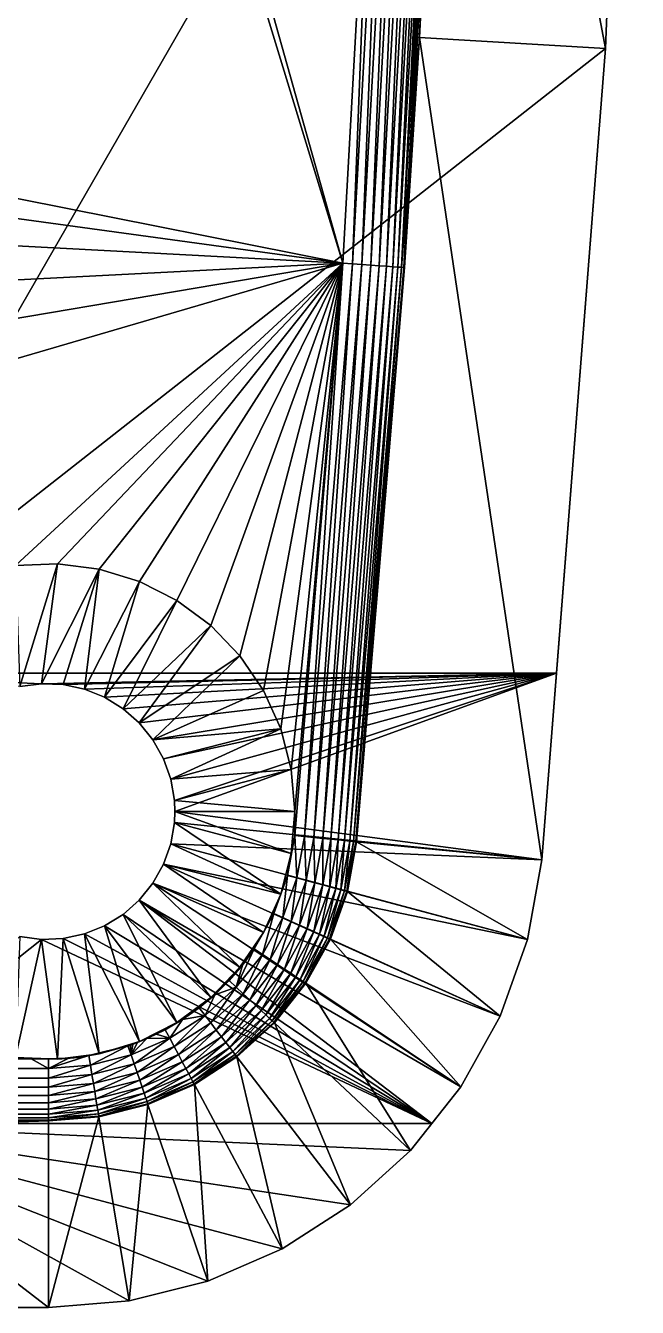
# Model space of a CAD drawing. Header units: millimetres. Extents: x 0 to 86.3, y 0 to 63.6.
# Drawn here: x 78.46 to 86.29, y 0 to 16.41 of the extents above; entities that cross this region are included whole.
import ezdxf

# ---------------------------------------------------------------- set-up
doc = ezdxf.new("R2010")
doc.units = ezdxf.units.MM
doc.layers.get('0').update_dxf_attribs({"color": 132, "linetype": 'CONTINUOUS'})

msp = doc.modelspace()

# ---------------------------------------------------------------- linework, layer by layer
at = {"invisible_edges": 16}
for points in [[(72.89, 47.645, 3.962), (72.116, 47.408, 3.962), (82.52, 13.372, 3.962)], [(82.931, 20.717, 3.962), (72.89, 47.645, 3.962), (82.52, 13.372, 3.962)], [(72.116, 47.408, 3.962), (74.262, 15.01, 3.962), (82.52, 13.372, 3.962)], [(75.69, 31.75), (86.292, 26.538), (75.69, 8.122)], [(75.69, 8.122), (86.292, 26.538), (85.885, 16.122)], [(83.502, 16.262, 7.137), (85.885, 16.122, 7.137), (83.905, 26.585, 7.137)], [(83.905, 26.585, 7.137), (83.889, 26.585, 4.756), (83.502, 16.262, 7.137)], [(83.502, 16.262, 7.137), (83.889, 26.585, 4.756), (83.724, 20.684, 4.756)], [(83.905, 26.585, 7.137), (85.885, 16.122, 7.137), (86.292, 26.538, 7.137)], [(85.885, 16.122, 7.137), (85.885, 16.122), (86.292, 26.538)], [(85.885, 16.122, 7.137), (86.292, 26.538), (86.292, 26.538, 7.137)], [(82.931, 20.717, 3.962), (82.52, 13.372, 3.962), (82.644, 13.363, 3.972)], [(82.931, 20.717, 3.962), (82.644, 13.363, 3.972), (83.055, 20.712, 3.972)], [(83.055, 20.712, 3.972), (82.644, 13.363, 3.972), (82.765, 13.355, 4.001)], [(83.055, 20.712, 3.972), (82.765, 13.355, 4.001), (83.176, 20.707, 4.001)], [(83.176, 20.707, 4.001), (82.765, 13.355, 4.001), (82.88, 13.347, 4.049)], [(83.176, 20.707, 4.001), (82.88, 13.347, 4.049), (83.291, 20.702, 4.049)], [(83.291, 20.702, 4.049), (82.88, 13.347, 4.049), (82.986, 13.339, 4.114)], [(83.291, 20.702, 4.049), (82.986, 13.339, 4.114), (83.397, 20.698, 4.114)], [(83.397, 20.698, 4.114), (82.986, 13.339, 4.114), (83.08, 13.333, 4.195)], [(83.397, 20.698, 4.114), (83.08, 13.333, 4.195), (83.492, 20.694, 4.195)], [(83.492, 20.694, 4.195), (83.08, 13.333, 4.195), (83.161, 13.327, 4.29)], [(83.492, 20.694, 4.195), (83.161, 13.327, 4.29), (83.572, 20.691, 4.29)], [(83.572, 20.691, 4.29), (83.161, 13.327, 4.29), (83.226, 13.323, 4.396)], [(83.572, 20.691, 4.29), (83.226, 13.323, 4.396), (83.637, 20.688, 4.396)], [(83.637, 20.688, 4.396), (83.226, 13.323, 4.396), (83.273, 13.319, 4.511)], [(83.637, 20.688, 4.396), (83.273, 13.319, 4.511), (83.685, 20.686, 4.511)], [(83.685, 20.686, 4.511), (83.273, 13.319, 4.511), (83.302, 13.317, 4.632)], [(83.685, 20.686, 4.511), (83.302, 13.317, 4.632), (83.714, 20.685, 4.632)], [(83.714, 20.685, 4.632), (83.302, 13.317, 4.632), (83.477, 16.264, 4.756)], [(83.714, 20.685, 4.632), (83.477, 16.264, 4.756), (83.724, 20.684, 4.756)], [(83.477, 16.264, 4.756), (83.502, 16.262, 7.137), (83.724, 20.684, 4.756)], [(82.695, 5.963, 7.137), (85.071, 5.73, 7.137), (83.502, 16.262, 7.137)], [(83.312, 13.317, 4.756), (82.695, 5.963, 7.137), (83.502, 16.262, 7.137)], [(83.302, 13.317, 4.632), (83.312, 13.317, 4.756), (83.477, 16.264, 4.756)], [(83.312, 13.317, 4.756), (83.502, 16.262, 7.137), (83.477, 16.264, 4.756)], [(83.502, 16.262, 7.137), (85.071, 5.73, 7.137), (85.885, 16.122, 7.137)], [(75.69, 8.122), (85.885, 16.122), (85.258, 8.122)], [(85.071, 5.73, 7.137), (85.258, 8.122), (85.885, 16.122, 7.137)], [(85.258, 8.122), (85.885, 16.122), (85.885, 16.122, 7.137)], [(82.52, 13.372, 3.962), (74.262, 15.01, 3.962), (74.822, 14.426, 3.962)], [(82.52, 13.372, 3.962), (74.822, 14.426, 3.962), (75.275, 13.756, 3.962)], [(75.275, 13.756, 3.962), (75.608, 13.019, 3.962), (82.52, 13.372, 3.962)], [(82.52, 13.372, 3.962), (75.608, 13.019, 3.962), (75.812, 12.236, 3.962)], [(82.52, 13.372, 3.962), (75.812, 12.236, 3.962), (75.88, 11.43, 3.962)], [(75.88, 11.43, 3.962), (78.328, 9.499, 3.962), (82.52, 13.372, 3.962)], [(82.52, 13.372, 3.962), (78.328, 9.499, 3.962), (78.866, 9.522, 3.962)], [(82.52, 13.372, 3.962), (78.866, 9.522, 3.962), (79.401, 9.454, 3.962)], [(79.401, 9.454, 3.962), (79.915, 9.296, 3.962), (82.52, 13.372, 3.962)], [(82.52, 13.372, 3.962), (79.915, 9.296, 3.962), (80.396, 9.054, 3.962)], [(82.52, 13.372, 3.962), (80.396, 9.054, 3.962), (80.829, 8.733, 3.962)], [(80.829, 8.733, 3.962), (81.202, 8.345, 3.962), (82.52, 13.372, 3.962)], [(82.52, 13.372, 3.962), (81.202, 8.345, 3.962), (81.503, 7.898, 3.962)], [(82.52, 13.372, 3.962), (81.503, 7.898, 3.962), (81.725, 7.408, 3.962)], [(81.725, 7.408, 3.962), (81.861, 6.887, 3.962), (82.52, 13.372, 3.962)], [(82.52, 13.372, 3.962), (81.861, 6.887, 3.962), (81.907, 6.35, 3.962)], [(82.52, 13.372, 3.962), (81.907, 6.35, 3.962), (81.905, 6.041, 3.962)], [(82.52, 13.372, 3.962), (81.905, 6.041, 3.962), (82.028, 6.029, 3.972)], [(82.52, 13.372, 3.962), (82.028, 6.029, 3.972), (82.644, 13.363, 3.972)], [(82.644, 13.363, 3.972), (82.028, 6.029, 3.972), (82.149, 6.017, 4.001)], [(82.644, 13.363, 3.972), (82.149, 6.017, 4.001), (82.765, 13.355, 4.001)], [(82.765, 13.355, 4.001), (82.149, 6.017, 4.001), (82.263, 6.006, 4.049)], [(82.765, 13.355, 4.001), (82.263, 6.006, 4.049), (82.88, 13.347, 4.049)], [(82.88, 13.347, 4.049), (82.263, 6.006, 4.049), (82.369, 5.995, 4.114)], [(82.88, 13.347, 4.049), (82.369, 5.995, 4.114), (82.986, 13.339, 4.114)], [(82.986, 13.339, 4.114), (82.369, 5.995, 4.114), (82.463, 5.986, 4.195)], [(82.986, 13.339, 4.114), (82.463, 5.986, 4.195), (83.08, 13.333, 4.195)], [(83.08, 13.333, 4.195), (82.463, 5.986, 4.195), (82.544, 5.978, 4.29)], [(83.08, 13.333, 4.195), (82.544, 5.978, 4.29), (83.161, 13.327, 4.29)], [(83.161, 13.327, 4.29), (82.544, 5.978, 4.29), (82.609, 5.972, 4.396)], [(83.161, 13.327, 4.29), (82.609, 5.972, 4.396), (83.226, 13.323, 4.396)], [(83.226, 13.323, 4.396), (82.609, 5.972, 4.396), (82.656, 5.967, 4.511)], [(83.226, 13.323, 4.396), (82.656, 5.967, 4.511), (83.273, 13.319, 4.511)], [(83.273, 13.319, 4.511), (82.656, 5.967, 4.511), (82.685, 5.964, 4.632)], [(83.273, 13.319, 4.511), (82.685, 5.964, 4.632), (83.302, 13.317, 4.632)], [(83.302, 13.317, 4.632), (82.685, 5.964, 4.632), (82.695, 5.963, 4.756)], [(82.695, 5.963, 4.756), (82.695, 5.963, 7.137), (83.312, 13.317, 4.756)], [(83.302, 13.317, 4.632), (82.695, 5.963, 4.756), (83.312, 13.317, 4.756)], [(78.866, 9.522, 3.175), (78.866, 9.522, 3.962), (78.328, 9.499, 3.962)], [(78.866, 9.522, 3.175), (78.328, 9.499, 3.962), (78.328, 9.499, 3.175)], [(78.328, 9.499, 3.175), (78.386, 7.952, 3.175), (78.866, 9.522, 3.175)], [(78.386, 7.952, 3.175), (78.662, 7.987, 3.175), (78.866, 9.522, 3.175)], [(78.866, 9.522, 3.175), (78.662, 7.987, 3.175), (79.401, 9.454, 3.175)], [(79.401, 9.454, 3.175), (79.401, 9.454, 3.962), (78.866, 9.522, 3.962)], [(79.401, 9.454, 3.175), (78.866, 9.522, 3.962), (78.866, 9.522, 3.175)], [(78.662, 7.987, 3.175), (78.94, 7.975, 3.175), (79.401, 9.454, 3.175)], [(79.401, 9.454, 3.175), (78.94, 7.975, 3.175), (79.211, 7.916, 3.175)], [(79.401, 9.454, 3.175), (79.211, 7.916, 3.175), (79.915, 9.296, 3.175)], [(79.915, 9.296, 3.175), (79.915, 9.296, 3.962), (79.401, 9.454, 3.962)], [(79.915, 9.296, 3.175), (79.401, 9.454, 3.962), (79.401, 9.454, 3.175)], [(79.915, 9.296, 3.175), (79.211, 7.916, 3.175), (79.469, 7.813, 3.175)], [(79.915, 9.296, 3.175), (79.469, 7.813, 3.175), (80.396, 9.054, 3.175)], [(80.396, 9.054, 3.175), (80.396, 9.054, 3.962), (79.915, 9.296, 3.962)], [(80.396, 9.054, 3.175), (79.915, 9.296, 3.962), (79.915, 9.296, 3.175)], [(80.396, 9.054, 3.175), (79.469, 7.813, 3.175), (79.706, 7.667, 3.175)], [(80.396, 9.054, 3.175), (79.706, 7.667, 3.175), (80.829, 8.733, 3.175)], [(80.829, 8.733, 3.175), (80.829, 8.733, 3.962), (80.396, 9.054, 3.962)], [(80.829, 8.733, 3.175), (80.396, 9.054, 3.962), (80.396, 9.054, 3.175)], [(80.829, 8.733, 3.175), (79.706, 7.667, 3.175), (79.914, 7.484, 3.175)], [(80.829, 8.733, 3.175), (79.914, 7.484, 3.175), (81.202, 8.345, 3.175)], [(81.202, 8.345, 3.175), (81.202, 8.345, 3.962), (80.829, 8.733, 3.962)], [(81.202, 8.345, 3.175), (80.829, 8.733, 3.962), (80.829, 8.733, 3.175)], [(81.202, 8.345, 3.175), (79.914, 7.484, 3.175), (80.089, 7.267, 3.175)], [(81.202, 8.345, 3.175), (80.089, 7.267, 3.175), (81.503, 7.898, 3.175)], [(81.503, 7.898, 3.175), (81.503, 7.898, 3.962), (81.202, 8.345, 3.962)], [(81.503, 7.898, 3.175), (81.202, 8.345, 3.962), (81.202, 8.345, 3.175)], [(85.258, 8.122), (78.662, 7.987), (75.69, 8.122)], [(75.69, 8.122), (78.662, 7.987), (78.386, 7.952)], [(85.258, 8.122), (78.94, 7.975), (78.662, 7.987)], [(79.211, 7.916), (78.94, 7.975), (85.258, 8.122)], [(85.258, 8.122), (79.469, 7.813), (79.211, 7.916)], [(85.258, 8.122), (79.706, 7.667), (79.469, 7.813)], [(79.914, 7.484), (79.706, 7.667), (85.258, 8.122)], [(85.258, 8.122), (80.089, 7.267), (79.914, 7.484)], [(85.258, 8.122), (80.224, 7.025), (80.089, 7.267)], [(80.317, 6.763), (80.224, 7.025), (85.258, 8.122)], [(85.258, 8.122), (80.364, 6.489), (80.317, 6.763)], [(85.258, 8.122), (80.37, 6.35), (80.364, 6.489)], [(85.071, 5.73), (80.37, 6.35), (85.258, 8.122)], [(85.071, 5.73, 7.137), (85.071, 5.73), (85.258, 8.122)], [(78.386, 7.952, 3.175), (78.386, 7.952), (78.662, 7.987)], [(78.386, 7.952, 3.175), (78.662, 7.987), (78.662, 7.987, 3.175)], [(78.662, 7.987, 3.175), (78.662, 7.987), (78.94, 7.975)], [(78.662, 7.987, 3.175), (78.94, 7.975), (78.94, 7.975, 3.175)], [(78.94, 7.975, 3.175), (78.94, 7.975), (79.211, 7.916)], [(78.94, 7.975, 3.175), (79.211, 7.916), (79.211, 7.916, 3.175)], [(79.211, 7.916, 3.175), (79.211, 7.916), (79.469, 7.813)], [(79.211, 7.916, 3.175), (79.469, 7.813), (79.469, 7.813, 3.175)], [(81.503, 7.898, 3.175), (80.089, 7.267, 3.175), (81.725, 7.408, 3.175)], [(81.725, 7.408, 3.175), (81.725, 7.408, 3.962), (81.503, 7.898, 3.962)], [(81.725, 7.408, 3.175), (81.503, 7.898, 3.962), (81.503, 7.898, 3.175)], [(79.469, 7.813, 3.175), (79.469, 7.813), (79.706, 7.667)], [(79.469, 7.813, 3.175), (79.706, 7.667), (79.706, 7.667, 3.175)], [(79.706, 7.667, 3.175), (79.706, 7.667), (79.914, 7.484)], [(79.706, 7.667, 3.175), (79.914, 7.484), (79.914, 7.484, 3.175)], [(79.914, 7.484, 3.175), (79.914, 7.484), (80.089, 7.267)], [(79.914, 7.484, 3.175), (80.089, 7.267), (80.089, 7.267, 3.175)], [(80.089, 7.267, 3.175), (80.224, 7.025, 3.175), (81.725, 7.408, 3.175)], [(81.725, 7.408, 3.175), (80.224, 7.025, 3.175), (80.317, 6.763, 3.175)], [(81.725, 7.408, 3.175), (80.317, 6.763, 3.175), (81.861, 6.887, 3.175)], [(81.861, 6.887, 3.175), (81.861, 6.887, 3.962), (81.725, 7.408, 3.962)], [(81.861, 6.887, 3.175), (81.725, 7.408, 3.962), (81.725, 7.408, 3.175)], [(80.089, 7.267, 3.175), (80.089, 7.267), (80.224, 7.025)], [(80.089, 7.267, 3.175), (80.224, 7.025), (80.224, 7.025, 3.175)], [(80.224, 7.025, 3.175), (80.224, 7.025), (80.317, 6.763)], [(80.224, 7.025, 3.175), (80.317, 6.763), (80.317, 6.763, 3.175)], [(81.861, 6.887, 3.175), (80.317, 6.763, 3.175), (80.364, 6.489, 3.175)], [(80.317, 6.763, 3.175), (80.317, 6.763), (80.364, 6.489)], [(80.317, 6.763, 3.175), (80.364, 6.489), (80.364, 6.489, 3.175)], [(81.861, 6.887, 3.175), (80.364, 6.489, 3.175), (81.907, 6.35, 3.175)], [(81.907, 6.35, 3.175), (81.907, 6.35, 3.962), (81.861, 6.887, 3.962)], [(81.907, 6.35, 3.175), (81.861, 6.887, 3.962), (81.861, 6.887, 3.175)], [(80.37, 6.35), (80.37, 6.35, 3.175), (80.364, 6.489)], [(80.364, 6.489, 3.175), (80.364, 6.489), (80.37, 6.35, 3.175)], [(81.907, 6.35, 3.175), (80.364, 6.489, 3.175), (80.37, 6.35, 3.175)], [(80.364, 6.211, 3.175), (80.37, 6.35, 3.175), (80.37, 6.35)], [(80.37, 6.35), (80.364, 6.211), (80.364, 6.211, 3.175)], [(85.071, 5.73), (80.364, 6.211), (80.37, 6.35)], [(81.861, 5.813, 3.175), (80.37, 6.35, 3.175), (80.364, 6.211, 3.175)], [(81.907, 6.35, 3.175), (80.37, 6.35, 3.175), (81.861, 5.813, 3.175)], [(81.905, 6.041, 3.962), (81.907, 6.35, 3.962), (81.861, 5.813, 3.962)], [(81.861, 5.813, 3.175), (81.861, 5.813, 3.962), (81.907, 6.35, 3.962)], [(81.861, 5.813, 3.175), (81.907, 6.35, 3.962), (81.907, 6.35, 3.175)], [(80.364, 6.211, 3.175), (80.364, 6.211), (80.317, 5.937)], [(80.364, 6.211, 3.175), (80.317, 5.937), (80.317, 5.937, 3.175)], [(80.317, 5.937), (80.364, 6.211), (85.071, 5.73)], [(80.364, 6.211, 3.175), (80.317, 5.937, 3.175), (81.725, 5.292, 3.175)], [(81.861, 5.813, 3.175), (80.364, 6.211, 3.175), (81.725, 5.292, 3.175)], [(80.317, 5.937, 3.175), (80.317, 5.937), (80.224, 5.675)], [(80.317, 5.937, 3.175), (80.224, 5.675), (80.224, 5.675, 3.175)], [(84.886, 4.709), (80.224, 5.675), (80.317, 5.937)], [(81.725, 5.292, 3.175), (80.317, 5.937, 3.175), (80.224, 5.675, 3.175)], [(84.886, 4.709), (80.317, 5.937), (85.071, 5.73)], [(81.905, 6.041, 3.962), (81.861, 5.813, 3.962), (81.812, 5.531, 3.962)], [(81.905, 6.041, 3.962), (81.812, 5.531, 3.962), (81.932, 5.499, 3.972)], [(81.905, 6.041, 3.962), (81.932, 5.499, 3.972), (82.028, 6.029, 3.972)], [(82.028, 6.029, 3.972), (81.932, 5.499, 3.972), (82.049, 5.468, 4.001)], [(82.028, 6.029, 3.972), (82.049, 5.468, 4.001), (82.149, 6.017, 4.001)], [(82.149, 6.017, 4.001), (82.049, 5.468, 4.001), (82.16, 5.438, 4.049)], [(82.149, 6.017, 4.001), (82.16, 5.438, 4.049), (82.263, 6.006, 4.049)], [(82.263, 6.006, 4.049), (82.16, 5.438, 4.049), (82.263, 5.411, 4.114)], [(82.263, 6.006, 4.049), (82.263, 5.411, 4.114), (82.369, 5.995, 4.114)], [(82.369, 5.995, 4.114), (82.263, 5.411, 4.114), (82.354, 5.386, 4.195)], [(82.369, 5.995, 4.114), (82.354, 5.386, 4.195), (82.463, 5.986, 4.195)], [(82.463, 5.986, 4.195), (82.354, 5.386, 4.195), (82.433, 5.365, 4.29)], [(82.463, 5.986, 4.195), (82.433, 5.365, 4.29), (82.544, 5.978, 4.29)], [(82.544, 5.978, 4.29), (82.433, 5.365, 4.29), (82.495, 5.348, 4.396)], [(82.544, 5.978, 4.29), (82.495, 5.348, 4.396), (82.609, 5.972, 4.396)], [(82.609, 5.972, 4.396), (82.495, 5.348, 4.396), (82.542, 5.336, 4.511)], [(82.609, 5.972, 4.396), (82.542, 5.336, 4.511), (82.656, 5.967, 4.511)], [(82.656, 5.967, 4.511), (82.542, 5.336, 4.511), (82.57, 5.329, 4.632)], [(82.656, 5.967, 4.511), (82.57, 5.329, 4.632), (82.685, 5.964, 4.632)], [(82.685, 5.964, 4.632), (82.57, 5.329, 4.632), (82.579, 5.326, 4.756)], [(82.685, 5.964, 4.632), (82.579, 5.326, 4.756), (82.695, 5.963, 4.756)], [(82.579, 5.326, 7.137), (84.886, 4.709, 7.137), (82.695, 5.963, 7.137)], [(82.695, 5.963, 7.137), (82.695, 5.963, 4.756), (82.579, 5.326, 4.756)], [(82.695, 5.963, 7.137), (82.579, 5.326, 4.756), (82.579, 5.326, 7.137)], [(82.695, 5.963, 7.137), (84.886, 4.709, 7.137), (85.071, 5.73, 7.137)], [(81.812, 5.531, 3.962), (81.861, 5.813, 3.962), (81.725, 5.292, 3.962)], [(81.725, 5.292, 3.175), (81.725, 5.292, 3.962), (81.861, 5.813, 3.962)], [(81.725, 5.292, 3.175), (81.861, 5.813, 3.962), (81.861, 5.813, 3.175)], [(80.224, 5.675, 3.175), (80.224, 5.675), (80.089, 5.433)], [(80.224, 5.675, 3.175), (80.089, 5.433), (80.089, 5.433, 3.175)], [(84.536, 3.731), (80.089, 5.433), (80.224, 5.675)], [(81.503, 4.802, 3.175), (80.224, 5.675, 3.175), (80.089, 5.433, 3.175)], [(84.536, 3.731), (80.224, 5.675), (84.886, 4.709)], [(81.725, 5.292, 3.175), (80.224, 5.675, 3.175), (81.503, 4.802, 3.175)], [(84.886, 4.709, 7.137), (84.886, 4.709), (85.071, 5.73)], [(84.886, 4.709, 7.137), (85.071, 5.73), (85.071, 5.73, 7.137)], [(80.089, 5.433, 3.175), (80.089, 5.433), (79.914, 5.216)], [(80.089, 5.433, 3.175), (79.914, 5.216), (79.914, 5.216, 3.175)], [(84.032, 2.824), (79.914, 5.216), (80.089, 5.433)], [(81.202, 4.355, 3.175), (80.089, 5.433, 3.175), (79.914, 5.216, 3.175)], [(84.032, 2.824), (80.089, 5.433), (84.536, 3.731)], [(81.503, 4.802, 3.175), (80.089, 5.433, 3.175), (81.202, 4.355, 3.175)], [(81.812, 5.531, 3.962), (81.725, 5.292, 3.962), (81.638, 5.043, 3.962)], [(81.812, 5.531, 3.962), (81.638, 5.043, 3.962), (81.751, 4.992, 3.972)], [(81.812, 5.531, 3.962), (81.751, 4.992, 3.972), (81.932, 5.499, 3.972)], [(81.932, 5.499, 3.972), (81.751, 4.992, 3.972), (81.861, 4.942, 4.001)], [(81.932, 5.499, 3.972), (81.861, 4.942, 4.001), (82.049, 5.468, 4.001)], [(82.049, 5.468, 4.001), (81.861, 4.942, 4.001), (81.966, 4.895, 4.049)], [(82.049, 5.468, 4.001), (81.966, 4.895, 4.049), (82.16, 5.438, 4.049)], [(82.16, 5.438, 4.049), (81.966, 4.895, 4.049), (82.063, 4.851, 4.114)], [(82.16, 5.438, 4.049), (82.063, 4.851, 4.114), (82.263, 5.411, 4.114)], [(81.638, 5.043, 3.962), (81.725, 5.292, 3.962), (81.503, 4.802, 3.962)], [(81.503, 4.802, 3.175), (81.503, 4.802, 3.962), (81.725, 5.292, 3.962)], [(81.503, 4.802, 3.175), (81.725, 5.292, 3.962), (81.725, 5.292, 3.175)], [(82.263, 5.411, 4.114), (82.063, 4.851, 4.114), (82.149, 4.812, 4.195)], [(82.263, 5.411, 4.114), (82.149, 4.812, 4.195), (82.354, 5.386, 4.195)], [(82.354, 5.386, 4.195), (82.149, 4.812, 4.195), (82.223, 4.778, 4.29)], [(82.354, 5.386, 4.195), (82.223, 4.778, 4.29), (82.433, 5.365, 4.29)], [(82.433, 5.365, 4.29), (82.223, 4.778, 4.29), (82.282, 4.752, 4.396)], [(82.433, 5.365, 4.29), (82.282, 4.752, 4.396), (82.495, 5.348, 4.396)], [(82.495, 5.348, 4.396), (82.282, 4.752, 4.396), (82.326, 4.732, 4.511)], [(82.495, 5.348, 4.396), (82.326, 4.732, 4.511), (82.542, 5.336, 4.511)], [(82.542, 5.336, 4.511), (82.326, 4.732, 4.511), (82.352, 4.72, 4.632)], [(82.542, 5.336, 4.511), (82.352, 4.72, 4.632), (82.57, 5.329, 4.632)], [(82.57, 5.329, 4.632), (82.352, 4.72, 4.632), (82.361, 4.716, 4.756)], [(82.57, 5.329, 4.632), (82.361, 4.716, 4.756), (82.579, 5.326, 4.756)], [(82.361, 4.716, 7.137), (84.536, 3.731, 7.137), (82.579, 5.326, 7.137)], [(82.579, 5.326, 7.137), (82.579, 5.326, 4.756), (82.361, 4.716, 4.756)], [(82.579, 5.326, 7.137), (82.361, 4.716, 4.756), (82.361, 4.716, 7.137)], [(82.579, 5.326, 7.137), (84.536, 3.731, 7.137), (84.886, 4.709, 7.137)], [(79.914, 5.216, 3.175), (79.914, 5.216), (79.706, 5.033)], [(79.914, 5.216, 3.175), (79.706, 5.033), (79.706, 5.033, 3.175)], [(83.661, 2.356), (79.706, 5.033), (79.914, 5.216)], [(80.829, 3.967, 3.175), (79.914, 5.216, 3.175), (79.706, 5.033, 3.175)], [(83.661, 2.356), (79.914, 5.216), (84.032, 2.824)], [(81.202, 4.355, 3.175), (79.914, 5.216, 3.175), (80.829, 3.967, 3.175)], [(79.706, 5.033, 3.175), (79.706, 5.033), (79.469, 4.887)], [(79.706, 5.033, 3.175), (79.469, 4.887), (79.469, 4.887, 3.175)], [(79.469, 4.887), (79.706, 5.033), (83.661, 2.356)], [(80.396, 3.646, 3.175), (79.706, 5.033, 3.175), (79.469, 4.887, 3.175)], [(80.829, 3.967, 3.175), (79.706, 5.033, 3.175), (80.396, 3.646, 3.175)], [(81.638, 5.043, 3.962), (81.503, 4.802, 3.962), (81.386, 4.59, 3.962)], [(81.638, 5.043, 3.962), (81.386, 4.59, 3.962), (81.49, 4.521, 3.972)], [(81.638, 5.043, 3.962), (81.49, 4.521, 3.972), (81.751, 4.992, 3.972)], [(81.751, 4.992, 3.972), (81.49, 4.521, 3.972), (81.59, 4.454, 4.001)], [(81.751, 4.992, 3.972), (81.59, 4.454, 4.001), (81.861, 4.942, 4.001)], [(81.861, 4.942, 4.001), (81.59, 4.454, 4.001), (81.686, 4.39, 4.049)], [(81.861, 4.942, 4.001), (81.686, 4.39, 4.049), (81.966, 4.895, 4.049)], [(79.211, 4.784, 3.175), (79.211, 4.784), (78.94, 4.725)], [(79.211, 4.784, 3.175), (78.94, 4.725), (78.94, 4.725, 3.175)], [(83.661, 2.356), (78.94, 4.725), (79.211, 4.784)], [(79.401, 3.246, 3.175), (79.211, 4.784, 3.175), (78.94, 4.725, 3.175)], [(79.469, 4.887, 3.175), (79.469, 4.887), (79.211, 4.784)], [(79.469, 4.887, 3.175), (79.211, 4.784), (79.211, 4.784, 3.175)], [(79.211, 4.784), (79.469, 4.887), (83.661, 2.356)], [(79.915, 3.404, 3.175), (79.469, 4.887, 3.175), (79.211, 4.784, 3.175)], [(79.915, 3.404, 3.175), (79.211, 4.784, 3.175), (79.401, 3.246, 3.175)], [(80.396, 3.646, 3.175), (79.469, 4.887, 3.175), (79.915, 3.404, 3.175)], [(81.234, 4.381, 3.962), (81.503, 4.802, 3.962), (81.202, 4.355, 3.962)], [(81.202, 4.355, 3.175), (81.202, 4.355, 3.962), (81.503, 4.802, 3.962)], [(81.202, 4.355, 3.175), (81.503, 4.802, 3.962), (81.503, 4.802, 3.175)], [(81.386, 4.59, 3.962), (81.503, 4.802, 3.962), (81.234, 4.381, 3.962)], [(81.966, 4.895, 4.049), (81.686, 4.39, 4.049), (81.774, 4.331, 4.114)], [(81.966, 4.895, 4.049), (81.774, 4.331, 4.114), (82.063, 4.851, 4.114)], [(82.063, 4.851, 4.114), (81.774, 4.331, 4.114), (81.853, 4.279, 4.195)], [(82.063, 4.851, 4.114), (81.853, 4.279, 4.195), (82.149, 4.812, 4.195)], [(82.149, 4.812, 4.195), (81.853, 4.279, 4.195), (81.92, 4.234, 4.29)], [(82.149, 4.812, 4.195), (81.92, 4.234, 4.29), (82.223, 4.778, 4.29)], [(82.223, 4.778, 4.29), (81.92, 4.234, 4.29), (81.975, 4.198, 4.396)], [(82.223, 4.778, 4.29), (81.975, 4.198, 4.396), (82.282, 4.752, 4.396)], [(75.69, 2.356), (78.386, 4.748), (78.662, 4.713)], [(75.69, 2.356), (78.662, 4.713), (83.661, 2.356)], [(78.328, 3.201, 3.175), (78.662, 4.713, 3.175), (78.386, 4.748, 3.175)], [(78.866, 3.178, 3.175), (78.662, 4.713, 3.175), (78.328, 3.201, 3.175)], [(78.662, 4.713, 3.175), (78.662, 4.713), (78.386, 4.748)], [(78.662, 4.713, 3.175), (78.386, 4.748), (78.386, 4.748, 3.175)], [(78.94, 4.725, 3.175), (78.94, 4.725), (78.662, 4.713)], [(78.94, 4.725, 3.175), (78.662, 4.713), (78.662, 4.713, 3.175)], [(83.661, 2.356), (78.662, 4.713), (78.94, 4.725)], [(78.866, 3.178, 3.175), (78.94, 4.725, 3.175), (78.662, 4.713, 3.175)], [(79.401, 3.246, 3.175), (78.94, 4.725, 3.175), (78.866, 3.178, 3.175)], [(82.282, 4.752, 4.396), (81.975, 4.198, 4.396), (82.014, 4.171, 4.511)], [(82.282, 4.752, 4.396), (82.014, 4.171, 4.511), (82.326, 4.732, 4.511)], [(82.326, 4.732, 4.511), (82.014, 4.171, 4.511), (82.038, 4.155, 4.632)], [(82.326, 4.732, 4.511), (82.038, 4.155, 4.632), (82.352, 4.72, 4.632)], [(82.352, 4.72, 4.632), (82.038, 4.155, 4.632), (82.047, 4.15, 4.756)], [(82.352, 4.72, 4.632), (82.047, 4.15, 4.756), (82.361, 4.716, 4.756)], [(82.047, 4.15, 7.137), (84.032, 2.824, 7.137), (82.361, 4.716, 7.137)], [(82.361, 4.716, 7.137), (82.361, 4.716, 4.756), (82.047, 4.15, 4.756)], [(82.361, 4.716, 7.137), (82.047, 4.15, 4.756), (82.047, 4.15, 7.137)], [(82.361, 4.716, 7.137), (84.032, 2.824, 7.137), (84.536, 3.731, 7.137)], [(84.536, 3.731, 7.137), (84.536, 3.731), (84.886, 4.709)], [(84.536, 3.731, 7.137), (84.886, 4.709), (84.886, 4.709, 7.137)], [(81.386, 4.59, 3.962), (81.234, 4.381, 3.962), (81.155, 4.1, 3.972)], [(81.386, 4.59, 3.962), (81.155, 4.1, 3.972), (81.49, 4.521, 3.972)], [(81.49, 4.521, 3.972), (81.155, 4.1, 3.972), (81.244, 4.017, 4.001)], [(81.49, 4.521, 3.972), (81.244, 4.017, 4.001), (81.59, 4.454, 4.001)], [(81.59, 4.454, 4.001), (81.244, 4.017, 4.001), (81.328, 3.938, 4.049)], [(81.59, 4.454, 4.001), (81.328, 3.938, 4.049), (81.686, 4.39, 4.049)], [(80.829, 3.967, 3.175), (81.024, 4.153, 3.962), (81.202, 4.355, 3.175)], [(81.064, 4.185, 3.962), (81.202, 4.355, 3.962), (81.024, 4.153, 3.962)], [(81.024, 4.153, 3.962), (81.202, 4.355, 3.962), (81.202, 4.355, 3.175)], [(81.234, 4.381, 3.962), (81.202, 4.355, 3.962), (81.064, 4.185, 3.962)], [(81.155, 4.1, 3.972), (81.234, 4.381, 3.962), (81.064, 4.185, 3.962)], [(81.686, 4.39, 4.049), (81.328, 3.938, 4.049), (81.405, 3.866, 4.114)], [(81.686, 4.39, 4.049), (81.405, 3.866, 4.114), (81.774, 4.331, 4.114)], [(81.774, 4.331, 4.114), (81.405, 3.866, 4.114), (81.474, 3.801, 4.195)], [(81.774, 4.331, 4.114), (81.474, 3.801, 4.195), (81.853, 4.279, 4.195)], [(81.853, 4.279, 4.195), (81.474, 3.801, 4.195), (81.533, 3.746, 4.29)], [(81.853, 4.279, 4.195), (81.533, 3.746, 4.29), (81.92, 4.234, 4.29)], [(80.88, 4.003, 3.962), (81.024, 4.153, 3.962), (80.829, 3.967, 3.962)], [(80.829, 3.967, 3.175), (80.829, 3.967, 3.962), (81.024, 4.153, 3.962)], [(81.064, 4.185, 3.962), (81.024, 4.153, 3.962), (80.88, 4.003, 3.962)], [(81.155, 4.1, 3.972), (81.064, 4.185, 3.962), (80.88, 4.003, 3.962)], [(81.92, 4.234, 4.29), (81.533, 3.746, 4.29), (81.581, 3.701, 4.396)], [(81.92, 4.234, 4.29), (81.581, 3.701, 4.396), (81.975, 4.198, 4.396)], [(81.975, 4.198, 4.396), (81.581, 3.701, 4.396), (81.616, 3.669, 4.511)], [(81.975, 4.198, 4.396), (81.616, 3.669, 4.511), (82.014, 4.171, 4.511)], [(82.014, 4.171, 4.511), (81.616, 3.669, 4.511), (81.637, 3.649, 4.632)], [(82.014, 4.171, 4.511), (81.637, 3.649, 4.632), (82.038, 4.155, 4.632)], [(82.038, 4.155, 4.632), (81.637, 3.649, 4.632), (81.644, 3.642, 4.756)], [(82.038, 4.155, 4.632), (81.644, 3.642, 4.756), (82.047, 4.15, 4.756)], [(81.644, 3.642, 7.137), (83.387, 2.01, 7.137), (82.047, 4.15, 7.137)], [(82.047, 4.15, 7.137), (82.047, 4.15, 4.756), (81.644, 3.642, 4.756)], [(82.047, 4.15, 7.137), (81.644, 3.642, 4.756), (81.644, 3.642, 7.137)], [(82.047, 4.15, 7.137), (83.387, 2.01, 7.137), (84.032, 2.824, 7.137)], [(80.396, 3.646, 3.175), (80.62, 3.797, 3.962), (80.829, 3.967, 3.175)], [(80.681, 3.837, 3.962), (80.829, 3.967, 3.962), (80.62, 3.797, 3.962)], [(80.62, 3.797, 3.962), (80.829, 3.967, 3.962), (80.829, 3.967, 3.175)], [(80.88, 4.003, 3.962), (80.829, 3.967, 3.962), (80.681, 3.837, 3.962)], [(80.88, 4.003, 3.962), (80.681, 3.837, 3.962), (80.756, 3.738, 3.972)], [(80.88, 4.003, 3.962), (80.756, 3.738, 3.972), (81.155, 4.1, 3.972)], [(81.155, 4.1, 3.972), (80.756, 3.738, 3.972), (80.83, 3.642, 4.001)], [(81.155, 4.1, 3.972), (80.83, 3.642, 4.001), (81.244, 4.017, 4.001)], [(81.244, 4.017, 4.001), (80.83, 3.642, 4.001), (80.9, 3.551, 4.049)], [(81.244, 4.017, 4.001), (80.9, 3.551, 4.049), (81.328, 3.938, 4.049)], [(80.469, 3.687, 3.962), (80.62, 3.797, 3.962), (80.396, 3.646, 3.962)], [(80.396, 3.646, 3.175), (80.396, 3.646, 3.962), (80.62, 3.797, 3.962)], [(80.681, 3.837, 3.962), (80.62, 3.797, 3.962), (80.469, 3.687, 3.962)], [(80.756, 3.738, 3.972), (80.681, 3.837, 3.962), (80.469, 3.687, 3.962)], [(81.328, 3.938, 4.049), (80.9, 3.551, 4.049), (80.965, 3.466, 4.114)], [(81.328, 3.938, 4.049), (80.965, 3.466, 4.114), (81.405, 3.866, 4.114)], [(81.405, 3.866, 4.114), (80.965, 3.466, 4.114), (81.022, 3.391, 4.195)], [(81.405, 3.866, 4.114), (81.022, 3.391, 4.195), (81.474, 3.801, 4.195)], [(81.474, 3.801, 4.195), (81.022, 3.391, 4.195), (81.072, 3.327, 4.29)], [(81.474, 3.801, 4.195), (81.072, 3.327, 4.29), (81.533, 3.746, 4.29)], [(79.915, 3.404, 3.175), (80.161, 3.515, 3.962), (80.396, 3.646, 3.175)], [(80.245, 3.556, 3.962), (80.396, 3.646, 3.962), (80.161, 3.515, 3.962)], [(80.161, 3.515, 3.962), (80.396, 3.646, 3.962), (80.396, 3.646, 3.175)], [(80.469, 3.687, 3.962), (80.396, 3.646, 3.962), (80.245, 3.556, 3.962)], [(80.469, 3.687, 3.962), (80.245, 3.556, 3.962), (80.304, 3.446, 3.972)], [(80.469, 3.687, 3.962), (80.304, 3.446, 3.972), (80.756, 3.738, 3.972)], [(80.756, 3.738, 3.972), (80.304, 3.446, 3.972), (80.361, 3.339, 4.001)], [(80.756, 3.738, 3.972), (80.361, 3.339, 4.001), (80.83, 3.642, 4.001)], [(80.83, 3.642, 4.001), (80.361, 3.339, 4.001), (80.415, 3.238, 4.049)], [(80.83, 3.642, 4.001), (80.415, 3.238, 4.049), (80.9, 3.551, 4.049)], [(81.533, 3.746, 4.29), (81.072, 3.327, 4.29), (81.111, 3.276, 4.396)], [(81.533, 3.746, 4.29), (81.111, 3.276, 4.396), (81.581, 3.701, 4.396)], [(81.581, 3.701, 4.396), (81.111, 3.276, 4.396), (81.14, 3.238, 4.511)], [(81.581, 3.701, 4.396), (81.14, 3.238, 4.511), (81.616, 3.669, 4.511)], [(81.616, 3.669, 4.511), (81.14, 3.238, 4.511), (81.158, 3.215, 4.632)], [(81.616, 3.669, 4.511), (81.158, 3.215, 4.632), (81.637, 3.649, 4.632)], [(81.637, 3.649, 4.632), (81.158, 3.215, 4.632), (81.164, 3.207, 4.756)], [(81.637, 3.649, 4.632), (81.164, 3.207, 4.756), (81.644, 3.642, 4.756)], [(81.164, 3.207, 7.137), (82.618, 1.313, 7.137), (81.644, 3.642, 7.137)], [(81.644, 3.642, 7.137), (81.644, 3.642, 4.756), (81.164, 3.207, 4.756)], [(81.644, 3.642, 7.137), (81.164, 3.207, 4.756), (81.164, 3.207, 7.137)], [(81.644, 3.642, 7.137), (82.618, 1.313, 7.137), (83.387, 2.01, 7.137)], [(84.032, 2.824, 7.137), (84.032, 2.824), (84.536, 3.731)], [(84.032, 2.824, 7.137), (84.536, 3.731), (84.536, 3.731, 7.137)], [(79.915, 3.404, 3.175), (80.039, 3.457, 3.962), (80.161, 3.515, 3.962)], [(80.012, 3.443, 3.962), (80.039, 3.457, 3.962), (79.915, 3.404, 3.962)], [(79.915, 3.404, 3.962), (80.039, 3.457, 3.962), (79.915, 3.404, 3.175)], [(80.13, 3.497, 3.962), (80.039, 3.457, 3.962), (80.012, 3.443, 3.962)], [(80.304, 3.446, 3.972), (80.13, 3.497, 3.962), (80.012, 3.443, 3.962)], [(80.13, 3.497, 3.962), (80.161, 3.515, 3.962), (80.039, 3.457, 3.962)], [(80.245, 3.556, 3.962), (80.161, 3.515, 3.962), (80.13, 3.497, 3.962)], [(80.304, 3.446, 3.972), (80.245, 3.556, 3.962), (80.13, 3.497, 3.962)], [(80.9, 3.551, 4.049), (80.415, 3.238, 4.049), (80.465, 3.144, 4.114)], [(80.9, 3.551, 4.049), (80.465, 3.144, 4.114), (80.965, 3.466, 4.114)], [(80.965, 3.466, 4.114), (80.465, 3.144, 4.114), (80.51, 3.061, 4.195)], [(80.965, 3.466, 4.114), (80.51, 3.061, 4.195), (81.022, 3.391, 4.195)], [(79.767, 3.349, 3.962), (79.268, 3.224, 3.962), (79.288, 3.101, 3.972)], [(79.767, 3.349, 3.962), (79.401, 3.246, 3.962), (79.268, 3.224, 3.962)], [(79.767, 3.349, 3.962), (79.288, 3.101, 3.972), (79.81, 3.232, 3.972)], [(79.401, 3.246, 3.175), (79.401, 3.246, 3.962), (79.915, 3.404, 3.175)], [(79.401, 3.246, 3.962), (79.767, 3.349, 3.962), (79.915, 3.404, 3.175)], [(79.915, 3.404, 3.175), (79.767, 3.349, 3.962), (79.776, 3.352, 3.962)], [(79.767, 3.349, 3.962), (79.77, 3.35, 3.962), (79.776, 3.352, 3.962)], [(79.81, 3.232, 3.972), (79.77, 3.35, 3.962), (79.767, 3.349, 3.962)], [(79.776, 3.352, 3.962), (79.77, 3.35, 3.962), (79.801, 3.36, 3.962)], [(79.81, 3.232, 3.972), (79.801, 3.36, 3.962), (79.77, 3.35, 3.962)], [(79.915, 3.404, 3.175), (79.776, 3.352, 3.962), (79.786, 3.355, 3.962)], [(79.776, 3.352, 3.962), (79.801, 3.36, 3.962), (79.786, 3.355, 3.962)], [(79.786, 3.355, 3.962), (79.804, 3.362, 3.962), (79.915, 3.404, 3.175)], [(79.786, 3.355, 3.962), (79.801, 3.36, 3.962), (79.804, 3.362, 3.962)], [(79.831, 3.371, 3.962), (79.804, 3.362, 3.962), (79.801, 3.36, 3.962)], [(79.831, 3.371, 3.962), (79.801, 3.36, 3.962), (79.81, 3.232, 3.972)], [(79.915, 3.404, 3.175), (79.804, 3.362, 3.962), (79.842, 3.375, 3.962)], [(79.831, 3.371, 3.962), (79.842, 3.375, 3.962), (79.804, 3.362, 3.962)], [(80.012, 3.443, 3.962), (79.81, 3.232, 3.972), (80.304, 3.446, 3.972)], [(80.304, 3.446, 3.972), (79.81, 3.232, 3.972), (79.849, 3.117, 4.001)], [(80.012, 3.443, 3.962), (79.892, 3.394, 3.962), (79.81, 3.232, 3.972)], [(79.81, 3.232, 3.972), (79.892, 3.394, 3.962), (79.831, 3.371, 3.962)], [(79.892, 3.394, 3.962), (79.842, 3.375, 3.962), (79.831, 3.371, 3.962)], [(79.892, 3.394, 3.962), (79.915, 3.404, 3.962), (79.842, 3.375, 3.962)], [(79.915, 3.404, 3.175), (79.842, 3.375, 3.962), (79.915, 3.404, 3.962)], [(80.304, 3.446, 3.972), (79.849, 3.117, 4.001), (80.361, 3.339, 4.001)], [(80.361, 3.339, 4.001), (79.849, 3.117, 4.001), (79.886, 3.008, 4.049)], [(80.361, 3.339, 4.001), (79.886, 3.008, 4.049), (80.415, 3.238, 4.049)], [(80.012, 3.443, 3.962), (79.915, 3.404, 3.962), (79.892, 3.394, 3.962)], [(81.022, 3.391, 4.195), (80.51, 3.061, 4.195), (80.548, 2.989, 4.29)], [(81.022, 3.391, 4.195), (80.548, 2.989, 4.29), (81.072, 3.327, 4.29)], [(81.072, 3.327, 4.29), (80.548, 2.989, 4.29), (80.579, 2.932, 4.396)], [(81.072, 3.327, 4.29), (80.579, 2.932, 4.396), (81.111, 3.276, 4.396)], [(78.531, 3.181, 3.962), (7.812, 3.181, 3.962), (7.592, 3.057, 3.972)], [(78.531, 3.181, 3.962), (7.592, 3.057, 3.972), (78.751, 3.057, 3.972)], [(78.328, 3.201, 3.962), (7.812, 3.181, 3.962), (78.531, 3.181, 3.962)], [(78.328, 3.201, 3.175), (78.328, 3.201, 3.962), (78.531, 3.181, 3.962)], [(78.328, 3.201, 3.175), (78.531, 3.181, 3.962), (78.866, 3.178, 3.175)], [(78.751, 3.057, 3.972), (78.751, 3.181, 3.962), (78.531, 3.181, 3.962)], [(78.866, 3.178, 3.175), (78.531, 3.181, 3.962), (78.866, 3.178, 3.962)], [(78.751, 3.181, 3.962), (78.866, 3.178, 3.962), (78.531, 3.181, 3.962)], [(79.01, 3.192, 3.962), (78.751, 3.057, 3.972), (79.268, 3.224, 3.962)], [(79.268, 3.224, 3.962), (78.751, 3.057, 3.972), (79.288, 3.101, 3.972)], [(79.01, 3.192, 3.962), (78.751, 3.181, 3.962), (78.751, 3.057, 3.972)], [(79.01, 3.192, 3.962), (78.866, 3.178, 3.962), (78.751, 3.181, 3.962)], [(78.866, 3.178, 3.175), (79.135, 3.201, 3.962), (79.401, 3.246, 3.175)], [(78.866, 3.178, 3.175), (78.866, 3.178, 3.962), (79.135, 3.201, 3.962)], [(79.01, 3.192, 3.962), (79.135, 3.201, 3.962), (78.866, 3.178, 3.962)], [(79.268, 3.224, 3.962), (79.135, 3.201, 3.962), (79.01, 3.192, 3.962)], [(79.401, 3.246, 3.175), (79.135, 3.201, 3.962), (79.401, 3.246, 3.962)], [(79.268, 3.224, 3.962), (79.401, 3.246, 3.962), (79.135, 3.201, 3.962)], [(79.81, 3.232, 3.972), (79.288, 3.101, 3.972), (79.308, 2.982, 4.001)], [(79.81, 3.232, 3.972), (79.308, 2.982, 4.001), (79.849, 3.117, 4.001)], [(80.415, 3.238, 4.049), (79.886, 3.008, 4.049), (79.92, 2.908, 4.114)], [(80.415, 3.238, 4.049), (79.92, 2.908, 4.114), (80.465, 3.144, 4.114)], [(80.465, 3.144, 4.114), (79.92, 2.908, 4.114), (79.951, 2.818, 4.195)], [(80.465, 3.144, 4.114), (79.951, 2.818, 4.195), (80.51, 3.061, 4.195)], [(81.111, 3.276, 4.396), (80.579, 2.932, 4.396), (80.601, 2.89, 4.511)], [(81.111, 3.276, 4.396), (80.601, 2.89, 4.511), (81.14, 3.238, 4.511)], [(81.14, 3.238, 4.511), (80.601, 2.89, 4.511), (80.615, 2.864, 4.632)], [(81.14, 3.238, 4.511), (80.615, 2.864, 4.632), (81.158, 3.215, 4.632)], [(81.158, 3.215, 4.632), (80.615, 2.864, 4.632), (80.62, 2.856, 4.756)], [(81.158, 3.215, 4.632), (80.62, 2.856, 4.756), (81.164, 3.207, 4.756)], [(80.62, 2.856, 7.137), (81.745, 0.75, 7.137), (81.164, 3.207, 7.137)], [(81.164, 3.207, 7.137), (81.164, 3.207, 4.756), (80.62, 2.856, 4.756)], [(81.164, 3.207, 7.137), (80.62, 2.856, 4.756), (80.62, 2.856, 7.137)], [(81.164, 3.207, 7.137), (81.745, 0.75, 7.137), (82.618, 1.313, 7.137)], [(78.751, 3.057, 3.972), (7.592, 3.057, 3.972), (7.592, 2.936, 4.001)], [(78.751, 3.057, 3.972), (7.592, 2.936, 4.001), (78.751, 2.936, 4.001)], [(79.288, 3.101, 3.972), (78.751, 3.057, 3.972), (78.751, 2.936, 4.001)], [(79.288, 3.101, 3.972), (78.751, 2.936, 4.001), (79.308, 2.982, 4.001)], [(79.308, 2.982, 4.001), (78.751, 2.936, 4.001), (78.751, 2.821, 4.049)], [(79.308, 2.982, 4.001), (78.751, 2.821, 4.049), (79.326, 2.868, 4.049)], [(79.849, 3.117, 4.001), (79.308, 2.982, 4.001), (79.326, 2.868, 4.049)], [(79.849, 3.117, 4.001), (79.326, 2.868, 4.049), (79.886, 3.008, 4.049)], [(79.886, 3.008, 4.049), (79.326, 2.868, 4.049), (79.344, 2.763, 4.114)], [(79.886, 3.008, 4.049), (79.344, 2.763, 4.114), (79.92, 2.908, 4.114)], [(80.51, 3.061, 4.195), (79.951, 2.818, 4.195), (79.977, 2.742, 4.29)], [(80.51, 3.061, 4.195), (79.977, 2.742, 4.29), (80.548, 2.989, 4.29)], [(80.548, 2.989, 4.29), (79.977, 2.742, 4.29), (79.997, 2.68, 4.396)], [(80.548, 2.989, 4.29), (79.997, 2.68, 4.396), (80.579, 2.932, 4.396)], [(78.751, 2.936, 4.001), (7.592, 2.936, 4.001), (7.592, 2.821, 4.049)], [(78.751, 2.936, 4.001), (7.592, 2.821, 4.049), (78.751, 2.821, 4.049)], [(78.751, 2.821, 4.049), (7.592, 2.821, 4.049), (7.592, 2.715, 4.114)], [(78.751, 2.821, 4.049), (7.592, 2.715, 4.114), (78.751, 2.715, 4.114)], [(79.326, 2.868, 4.049), (78.751, 2.821, 4.049), (78.751, 2.715, 4.114)], [(79.326, 2.868, 4.049), (78.751, 2.715, 4.114), (79.344, 2.763, 4.114)], [(79.92, 2.908, 4.114), (79.344, 2.763, 4.114), (79.359, 2.67, 4.195)], [(79.92, 2.908, 4.114), (79.359, 2.67, 4.195), (79.951, 2.818, 4.195)], [(79.951, 2.818, 4.195), (79.359, 2.67, 4.195), (79.372, 2.59, 4.29)], [(79.951, 2.818, 4.195), (79.372, 2.59, 4.29), (79.977, 2.742, 4.29)], [(80.579, 2.932, 4.396), (79.997, 2.68, 4.396), (80.013, 2.635, 4.511)], [(80.579, 2.932, 4.396), (80.013, 2.635, 4.511), (80.601, 2.89, 4.511)], [(80.601, 2.89, 4.511), (80.013, 2.635, 4.511), (80.022, 2.607, 4.632)], [(80.601, 2.89, 4.511), (80.022, 2.607, 4.632), (80.615, 2.864, 4.632)], [(80.615, 2.864, 4.632), (80.022, 2.607, 4.632), (80.025, 2.598, 4.756)], [(80.615, 2.864, 4.632), (80.025, 2.598, 4.756), (80.62, 2.856, 4.756)], [(80.025, 2.598, 7.137), (80.793, 0.337, 7.137), (80.62, 2.856, 7.137)], [(80.62, 2.856, 7.137), (80.62, 2.856, 4.756), (80.025, 2.598, 4.756)], [(80.62, 2.856, 7.137), (80.025, 2.598, 4.756), (80.025, 2.598, 7.137)], [(80.62, 2.856, 7.137), (80.793, 0.337, 7.137), (81.745, 0.75, 7.137)], [(83.387, 2.01, 7.137), (83.661, 2.356), (84.032, 2.824, 7.137)], [(83.661, 2.356), (84.032, 2.824), (84.032, 2.824, 7.137)], [(78.751, 2.715, 4.114), (7.592, 2.715, 4.114), (7.592, 2.62, 4.195)], [(78.751, 2.715, 4.114), (7.592, 2.62, 4.195), (78.751, 2.62, 4.195)], [(79.344, 2.763, 4.114), (78.751, 2.715, 4.114), (78.751, 2.62, 4.195)], [(79.344, 2.763, 4.114), (78.751, 2.62, 4.195), (79.359, 2.67, 4.195)], [(79.359, 2.67, 4.195), (78.751, 2.62, 4.195), (78.751, 2.539, 4.29)], [(79.359, 2.67, 4.195), (78.751, 2.539, 4.29), (79.372, 2.59, 4.29)], [(79.977, 2.742, 4.29), (79.372, 2.59, 4.29), (79.383, 2.526, 4.396)], [(79.977, 2.742, 4.29), (79.383, 2.526, 4.396), (79.997, 2.68, 4.396)], [(79.997, 2.68, 4.396), (79.383, 2.526, 4.396), (79.391, 2.479, 4.511)], [(79.997, 2.68, 4.396), (79.391, 2.479, 4.511), (80.013, 2.635, 4.511)], [(80.013, 2.635, 4.511), (79.391, 2.479, 4.511), (79.395, 2.45, 4.632)], [(80.013, 2.635, 4.511), (79.395, 2.45, 4.632), (80.022, 2.607, 4.632)], [(78.751, 2.62, 4.195), (7.592, 2.62, 4.195), (7.592, 2.539, 4.29)], [(78.751, 2.62, 4.195), (7.592, 2.539, 4.29), (78.751, 2.539, 4.29)], [(78.751, 2.539, 4.29), (7.592, 2.539, 4.29), (7.592, 2.474, 4.396)], [(78.751, 2.539, 4.29), (7.592, 2.474, 4.396), (78.751, 2.474, 4.396)], [(78.751, 2.474, 4.396), (7.592, 2.474, 4.396), (7.592, 2.426, 4.511)], [(78.751, 2.474, 4.396), (7.592, 2.426, 4.511), (78.751, 2.426, 4.511)], [(79.372, 2.59, 4.29), (78.751, 2.539, 4.29), (78.751, 2.474, 4.396)], [(79.372, 2.59, 4.29), (78.751, 2.474, 4.396), (79.383, 2.526, 4.396)], [(79.383, 2.526, 4.396), (78.751, 2.474, 4.396), (78.751, 2.426, 4.511)], [(79.383, 2.526, 4.396), (78.751, 2.426, 4.511), (79.391, 2.479, 4.511)], [(79.391, 2.479, 4.511), (78.751, 2.426, 4.511), (78.751, 2.397, 4.632)], [(79.391, 2.479, 4.511), (78.751, 2.397, 4.632), (79.395, 2.45, 4.632)], [(80.022, 2.607, 4.632), (79.395, 2.45, 4.632), (79.397, 2.441, 4.756)], [(80.022, 2.607, 4.632), (79.397, 2.441, 4.756), (80.025, 2.598, 4.756)], [(79.397, 2.441, 7.137), (79.786, 0.085, 7.137), (80.025, 2.598, 7.137)], [(80.025, 2.598, 7.137), (80.025, 2.598, 4.756), (79.397, 2.441, 4.756)], [(80.025, 2.598, 7.137), (79.397, 2.441, 4.756), (79.397, 2.441, 7.137)], [(80.025, 2.598, 7.137), (79.786, 0.085, 7.137), (80.793, 0.337, 7.137)], [(78.751, 2.426, 4.511), (7.592, 2.426, 4.511), (7.592, 2.397, 4.632)], [(78.751, 2.426, 4.511), (7.592, 2.397, 4.632), (78.751, 2.397, 4.632)], [(78.751, 2.397, 4.632), (7.592, 2.397, 4.632), (7.592, 2.388, 4.756)], [(78.751, 2.397, 4.632), (7.592, 2.388, 4.756), (78.751, 2.388, 4.756)], [(7.592, 2.388, 7.137), (7.592, 0, 7.137), (78.751, 2.388, 7.137)], [(78.751, 2.388, 7.137), (7.592, 0, 7.137), (78.751, 0, 7.137)], [(7.592, 2.388, 4.756), (7.592, 2.388, 7.137), (78.751, 2.388, 4.756)], [(78.751, 2.388, 4.756), (7.592, 2.388, 7.137), (78.751, 2.388, 7.137)], [(83.661, 2.356), (83.387, 2.01), (75.69, 2.356)], [(75.69, 2.356), (83.387, 2.01), (82.618, 1.313)], [(82.618, 1.313), (81.745, 0.75), (75.69, 2.356)], [(75.69, 2.356), (81.745, 0.75), (80.793, 0.337)], [(75.69, 2.356), (80.793, 0.337), (79.786, 0.085)], [(79.786, 0.085), (78.751, 0), (75.69, 2.356)], [(75.69, 2.356), (78.751, 0), (75.69, 0)], [(79.395, 2.45, 4.632), (78.751, 2.397, 4.632), (78.751, 2.388, 4.756)], [(79.395, 2.45, 4.632), (78.751, 2.388, 4.756), (79.397, 2.441, 4.756)], [(78.751, 2.388, 7.137), (78.751, 0, 7.137), (79.397, 2.441, 7.137)], [(79.397, 2.441, 7.137), (78.751, 0, 7.137), (79.786, 0.085, 7.137)], [(79.397, 2.441, 7.137), (79.397, 2.441, 4.756), (78.751, 2.388, 4.756)], [(79.397, 2.441, 7.137), (78.751, 2.388, 4.756), (78.751, 2.388, 7.137)], [(83.387, 2.01, 7.137), (83.387, 2.01), (83.661, 2.356)], [(82.618, 1.313, 7.137), (82.618, 1.313), (83.387, 2.01)], [(82.618, 1.313, 7.137), (83.387, 2.01), (83.387, 2.01, 7.137)], [(81.745, 0.75, 7.137), (81.745, 0.75), (82.618, 1.313)], [(81.745, 0.75, 7.137), (82.618, 1.313), (82.618, 1.313, 7.137)], [(80.793, 0.337, 7.137), (80.793, 0.337), (81.745, 0.75)], [(80.793, 0.337, 7.137), (81.745, 0.75), (81.745, 0.75, 7.137)], [(79.786, 0.085, 7.137), (79.786, 0.085), (80.793, 0.337)], [(79.786, 0.085, 7.137), (80.793, 0.337), (80.793, 0.337, 7.137)], [(7.592, 0, 7.137), (43.172, 0), (78.751, 0, 7.137)], [(78.751, 0, 7.137), (43.172, 0), (71.429, 0)], [(78.751, 0, 7.137), (71.429, 0), (75.69, 0)], [(75.69, 0), (78.751, 0), (78.751, 0, 7.137)], [(78.751, 0, 7.137), (78.751, 0), (79.786, 0.085)], [(78.751, 0, 7.137), (79.786, 0.085), (79.786, 0.085, 7.137)]]:
    msp.add_3dface(points, dxfattribs=at)

doc.saveas('drawing.dxf')
